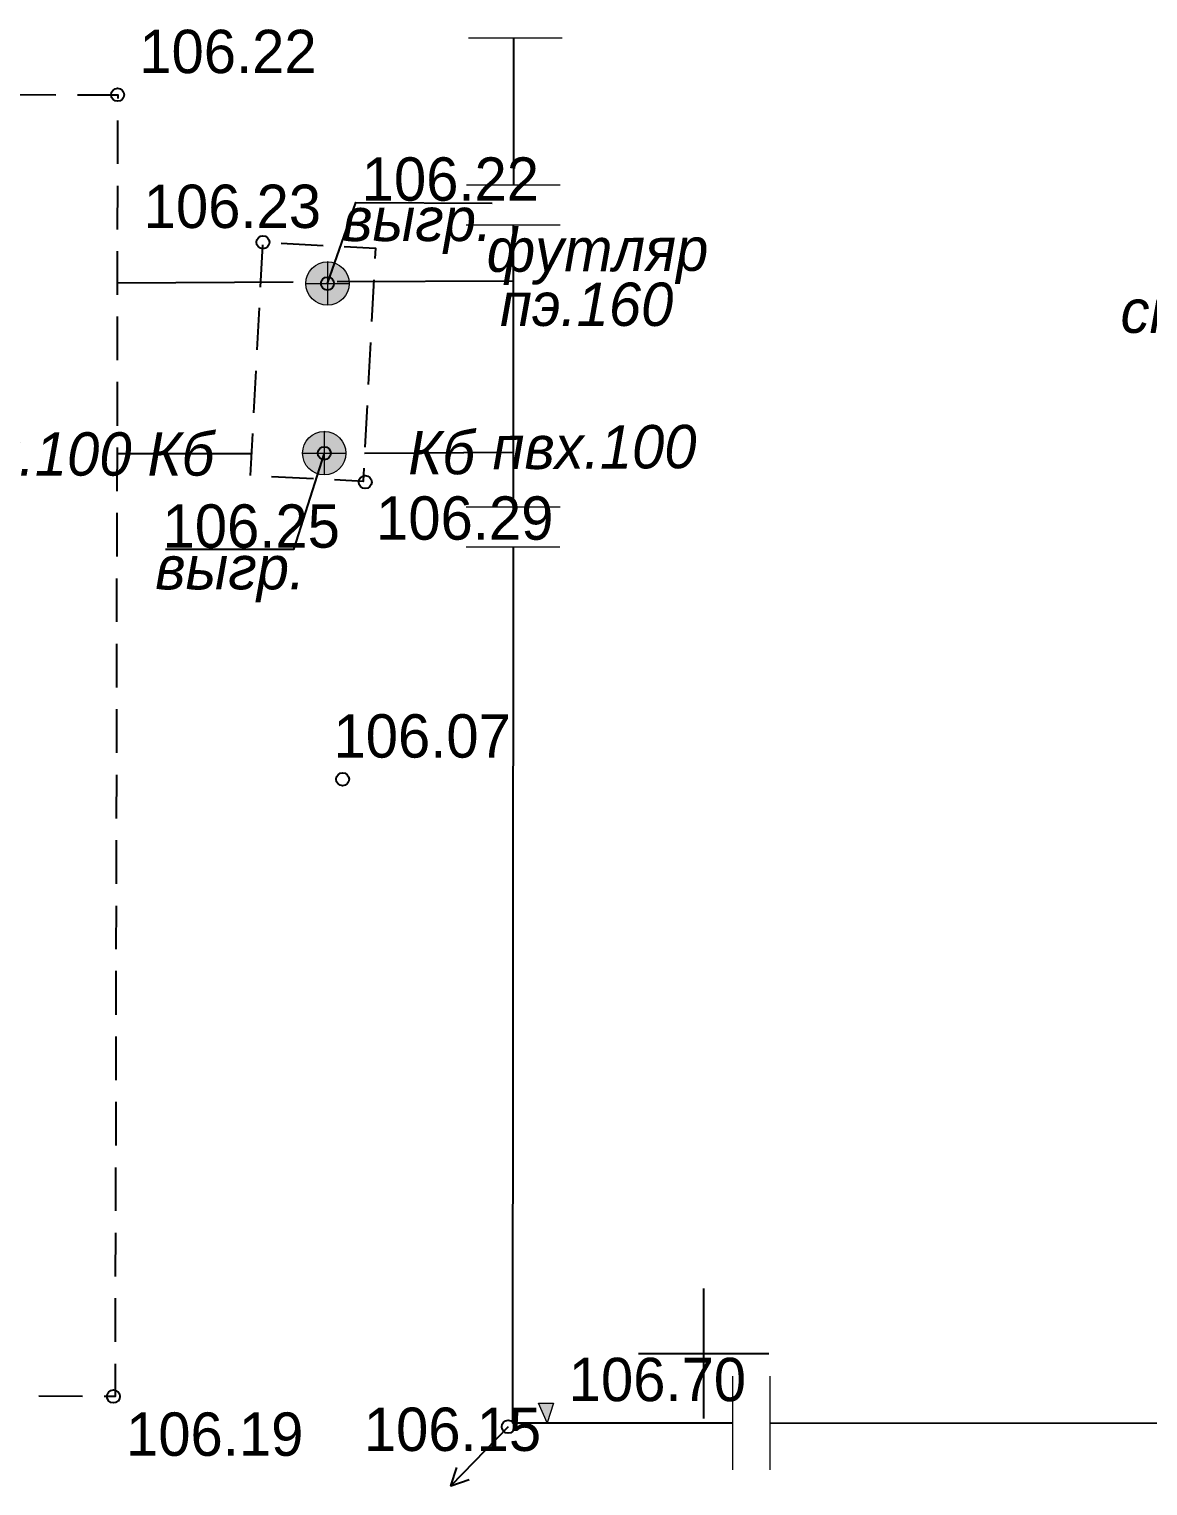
# Model space of a CAD drawing. Header units: millimetres. Extents: x 172667 to 1873135, y -274708 to 168495.
# Drawn here: x 1726933 to 1752736, y 13943 to 47544 of the extents above; entities that cross this region are included whole.
import ezdxf
from ezdxf.enums import TextEntityAlignment as Align

# ---------------------------------------------------------------- set-up
doc = ezdxf.new("R2010")
doc.units = ezdxf.units.MM
doc.layers.add('_ТОПО', color=253, linetype='Continuous')
doc.layers.add('SC007', color=7, linetype='Continuous')
doc.styles.add('1', font='', dxfattribs={"height": 0.000909972})
doc.styles.add('12', font='', dxfattribs={"height": 0.001206})
doc.styles.add('14', font='', dxfattribs={"height": 0.000909972})
doc.styles.add('15', font='', dxfattribs={"height": 0.000909972})
doc.styles.add('8', font='', dxfattribs={"height": 0.000909972})
doc.styles.add('F2', font='', dxfattribs={"height": 0.000909972})
doc.styles.get('1').set_extended_font_data('D431', italic=True)
doc.styles.get('12').set_extended_font_data('D431', italic=True)
doc.styles.get('14').set_extended_font_data('D431', italic=True)
doc.styles.get('15').set_extended_font_data('D431', italic=True)
doc.styles.get('8').set_extended_font_data('D431', italic=True)
doc.styles.get('F2').set_extended_font_data('D431')

# ---------------------------------------------------------------- blocks, each defined once
blk = doc.blocks.new('SYMBOL2060001')
at = {"layer": 'SC007'}
blk.add_circle((0, 0), 0.15, dxfattribs=at)
blk = doc.blocks.new('SYMBOL2060002')
at = {"true_color": 0x000000}
blk.add_hatch(color=18, dxfattribs=at).paths.add_polyline_path([(0.15, 0.45), (0, 0), (-0.2, 0.45)])
at = {"color": 18, "linetype": 'Continuous', "lineweight": 0, "true_color": 0x000000, "flags": 128}
blk.add_lwpolyline([(0.15, 0.45), (0, 0), (-0.2, 0.45), (0.15, 0.45), (0.15, 0.45)], close=True, dxfattribs=at)
blk = doc.blocks.new('SYMBOL2040002')
at = {"true_color": 0xffffff}
h = blk.add_hatch(color=7, dxfattribs=at)
edge = h.paths.add_edge_path()
edge.add_arc((0, 0), 0.5, 0, 360)
h = blk.add_hatch(color=7, dxfattribs=at)
edge = h.paths.add_edge_path()
edge.add_arc((0.005, 0.5), 0.005, 0, 360)
at = {"color": 18, "linetype": 'Continuous', "lineweight": 0, "true_color": 0x000000, "flags": 128}
for points in [[(0, 0.5), (0, -0.5)], [(-0.5, 0), (0.5, 0)]]:
    blk.add_lwpolyline(points, dxfattribs=at)
at = {"color": 18, "linetype": 'Continuous', "lineweight": 0, "true_color": 0x000000}
blk.add_circle((0, 0), 0.5, dxfattribs=at)
at = {"color": 18, "linetype": 'Continuous', "lineweight": 9, "true_color": 0x000000}
blk.add_circle((0.005, 0.5), 0.005, dxfattribs=at)

msp = doc.modelspace()

# ---------------------------------------------------------------- linework, layer by layer
at = {"layer": '_ТОПО', "color": 8, "linetype": 'ByBlock', "lineweight": -2}
for p, q in [((1726541.2, 46035.1, 106146), (1727546.2, 46030.1, 106146)), ((1728971.2, 45440.1, 106146), (1728971.2, 44435.1, 106146)), ((1728971.2, 43930.1, 106146), (1728966.2, 42925.1, 106146)), ((1728966.2, 42425.1, 106146), (1728966.2, 41415.1, 106146)), ((1732271.2, 41595.1, 106241), (1732321.2, 42565.1, 106241)), ((1732746.2, 42605.1, 106241), (1733711.2, 42555.1, 106241)), ((1728966.2, 41695.1, 105790.8), (1733026.2, 41715.1, 105790.8)), ((1734041.2, 41720.1, 105790.8), (1738101.2, 41740.1, 105790.8)), ((1734881.2, 41765.1, 106241), (1734831.2, 40800.1, 106241)), ((1732196.2, 40145.1, 106241), (1732246.2, 41115.1, 106241)), ((1728966.2, 40915.1, 106146), (1728961.2, 39905.1, 106146)), ((1734806.2, 40315.1, 106241), (1734756.2, 39350.1, 106241)), ((1732116.2, 38695.1, 106241), (1732171.2, 39665.1, 106241)), ((1728961.2, 39405.1, 106146), (1728961.2, 38395.1, 106146)), ((1734731.2, 38865.1, 106241), (1734676.2, 37900.1, 106241)), ((1732041.2, 37245.1, 106241), (1732091.2, 38215.1, 106241)), ((1732066.2, 37745.1, 106231.2), (1728951.2, 37745.1, 106231.2)), ((1728961.2, 37895.1, 106146), (1728956.2, 36890.1, 106146)), ((1732067.7, 37746, 106251), (1728958.8, 37743.5, 106211.4)), ((1734670.6, 37765.6, 106250.1), (1738096.9, 37785, 103073.3)), ((1734671.2, 37765.1, 104661.7), (1738101.2, 37785.1, 104661.7)), ((1733491.2, 37170.1, 106241), (1732526.2, 37220.1, 106241)), ((1728956.2, 36385.1, 106146), (1728956.2, 35380.1, 106146)), ((1728951.2, 34875.1, 106146), (1728951.2, 33870.1, 106146)), ((1728951.2, 33365.1, 106146), (1728951.2, 32360.1, 106146)), ((1728946.2, 31855.1, 106146), (1728946.2, 30850.1, 106146)), ((1728946.2, 30345.1, 106146), (1728941.2, 29340.1, 106146)), ((1728941.2, 28835.1, 106146), (1728941.2, 27830.1, 106146)), ((1728941.2, 27325.1, 106146), (1728936.2, 26320.1, 106146)), ((1728936.2, 25820.1, 106146), (1728936.2, 24810.1, 106146)), ((1728936.2, 24310.1, 106146), (1728931.2, 23300.1, 106146)), ((1728931.2, 22800.1, 106146), (1728931.2, 21790.1, 106146)), ((1728926.2, 21290.1, 106146), (1728926.2, 20285.1, 106146)), ((1728926.2, 19780.1, 106146), (1728921.2, 18775.1, 106146)), ((1742491.2, 15495.1), (1742491.2, 18495.1)), ((1728921.2, 18270.1, 106146), (1728921.2, 17265.1, 106146)), ((1740991.2, 16995.1), (1743991.2, 16995.1)), ((1728161.2, 16005.1, 106146), (1727156.2, 16010.1, 106146)), ((1736660.8, 13942.8, 106140.5), (1736795.3, 14369.4, 106140.5))]:
    msp.add_line(p, q, dxfattribs=at)
at = {"layer": '_ТОПО', "color": 8, "linetype": 'ByBlock', "lineweight": 5, "elevation": 103056.2, "flags": 128}
for points in [[(1737065.3, 47344.6), (1739228.6, 47344.6)], [(1739182.8, 43944.6), (1737019.4, 43944.6)], [(1739179.8, 43024), (1737016.4, 43024)], [(1739177.6, 36514.2), (1737014.2, 36514.2)], [(1739174.6, 35593.7), (1737011.2, 35593.7)], [(1743162.1, 14311.9), (1743162.1, 16475.2)], [(1744024.9, 14311.3), (1744024.9, 16474.6)]]:
    msp.add_lwpolyline(points, dxfattribs=at)
at = {"layer": '_ТОПО', "color": 8, "linetype": 'ByBlock', "lineweight": -2, "flags": 128}
for points, elevation in [([(1738103.6, 47344.6), (1738101.2, 43944.6)], 103056.2), ([(1728051.2, 46030.1), (1728976.2, 46030.1), (1728976.2, 45945.1)], 106146), ([(1733814.2, 41676.1), (1734467.6, 43548.9), (1737609.6, 43528.1)], 105897.6), ([(1738100.6, 43024), (1738096, 36514.2)], 103056.2), ([(1734196.2, 42530.1), (1734921.2, 42490.1), (1734906.2, 42250.1)], 106241), ([(1733741.2, 37762.1), (1733031.8, 35537.8), (1730077, 35537.8)], 106227.2), ([(1734651.2, 37415.1), (1734636.2, 37110.1), (1733976.2, 37145.1)], 106241), ([(1738095.3, 35593.7), (1738081.2, 15397.1), (1743162.1, 15393.6)], 103056.2), ([(1728921.2, 16760.1), (1728916.2, 16005.1), (1728666.2, 16005.1)], 106146), ([(1737982.2, 15308.1), (1736660.8, 13942.8), (1737082.7, 14091.2)], 106140.5), ([(1744024.9, 15393), (1763045.4, 15379.6)], 103056.2)]:
    msp.add_lwpolyline(points, dxfattribs=dict(at, elevation=elevation))

# ---------------------------------------------------------------- block references
at = {"layer": '_ТОПО', "color": 8, "linetype": 'ByBlock', "lineweight": -2, "xscale": 1000, "yscale": 1000, "zscale": 1000}
for name, p in [('SYMBOL2060001', (1728974.2, 46029.1, 106220)), ('SYMBOL2060001', (1732326.2, 42627.1, 106231)), ('SYMBOL2040002', (1733814.2, 41676.1, 106218)), ('SYMBOL2060001', (1733814.2, 41676.1, 106218)), ('SYMBOL2040002', (1733741.2, 37762.1, 106245)), ('SYMBOL2060001', (1733741.2, 37762.1, 106245)), ('SYMBOL2060001', (1734685.2, 37097.1, 106288)), ('SYMBOL2060001', (1734163.2, 30241.1, 106070)), ('SYMBOL2060001', (1728878.2, 16006.1, 106189)), ('SYMBOL2060002', (1738878.9, 15396.6, 106699)), ('SYMBOL2060001', (1737982.2, 15308.1, 106150))]:
    msp.add_blockref(name, p, dxfattribs=at)

# ---------------------------------------------------------------- texts
at = {"layer": '_ТОПО', "color": 8, "linetype": 'ByBlock', "lineweight": -2, "style": 'F2'}
for s, p in [('106.22', (1729474.2, 47029.1, 106220)), ('106.22', (1734604.2, 44086.1, 105398)), ('106.23', (1729576.2, 43457.1, 106291)), ('106.29', (1734935.2, 36267.1, 105638)), ('106.25', (1730011.2, 36082.1, 107015)), ('106.07', (1733953.2, 31241.1, 109740)), ('106.70', (1739378.9, 16396.6, 106699)), ('106.19', (1729168.2, 15136.1, 106419)), ('106.15', (1734652.2, 15248.1, 161350))]:
    msp.add_text(s, height=1000, dxfattribs=at).set_placement(p, align=Align.MIDDLE_LEFT)
at = {"layer": '_ТОПО', "color": 8, "linetype": 'ByBlock', "lineweight": -2}
for s, style, p in [('выгр.', '1', (1735884.2, 43156.1, 106218)), ('пэ.160', '15', (1739792.9, 41197.9, 104760.8)), ('склад', '8', (1753874.7, 41037.4, 107676.2)), ('Кб', '12', (1730433.2, 37744.8, 106231.2)), ('пвх.100', '14', (1726943.2, 37744.8, 106241.2)), ('выгр.', '1', (1731571.2, 35122.1, 106245))]:
    msp.add_text(s, height=1000, dxfattribs=dict(at, style=style)).set_placement(p, align=Align.MIDDLE_CENTER)
for s, style, p in [('футляр', '14', (1740042.9, 42457.9, 101190.8)), ('Кб', '12', (1736443.8, 37775.3, 104661.7)), ('пвх.100', '14', (1739973.8, 37905.3, 101941.7))]:
    msp.add_text(s, height=1000, rotation=0.3, dxfattribs=dict(at, style=style)).set_placement(p, align=Align.MIDDLE_CENTER)

doc.saveas('drawing.dxf')
